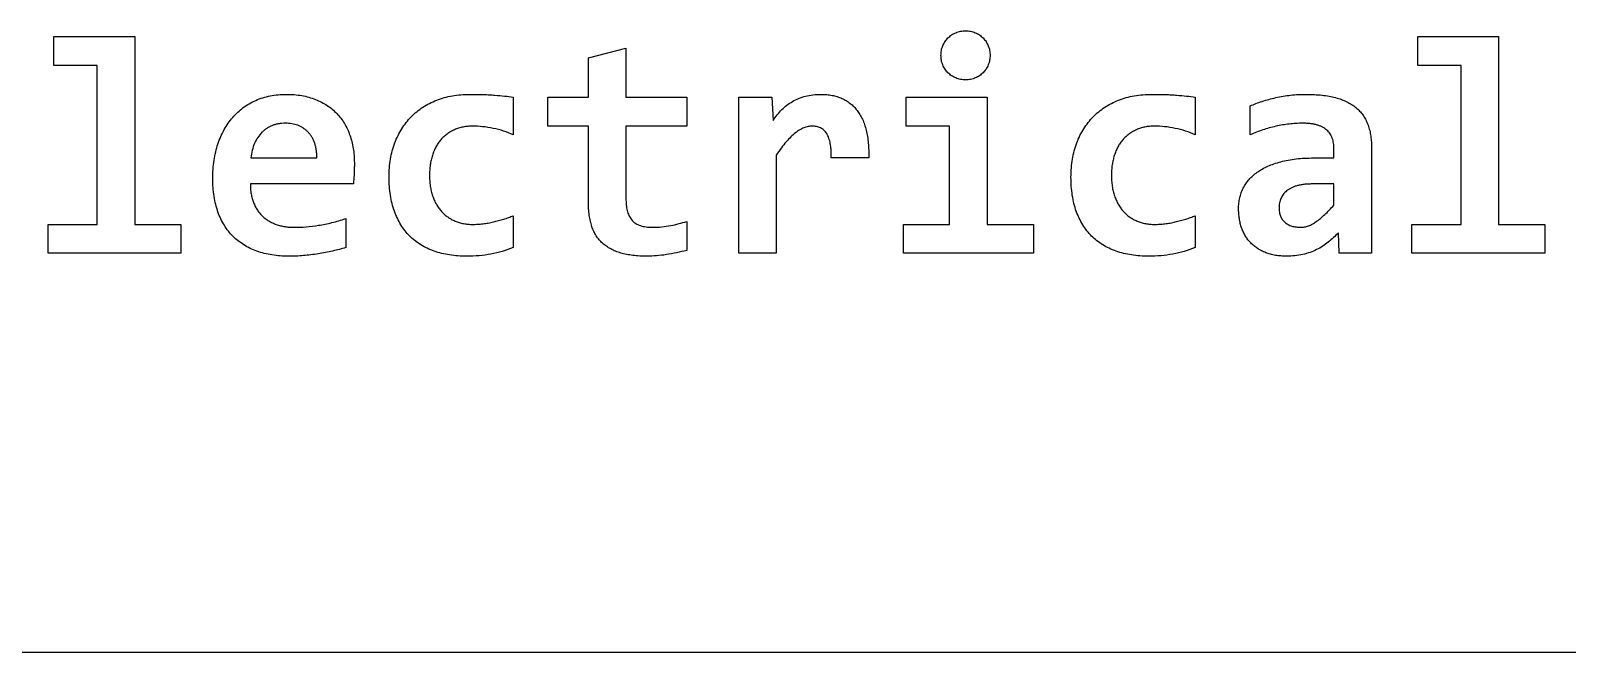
# Model space of a CAD drawing. Header units: inches. Extents: x -5.1 to 5.1, y -2.5 to 2.
# Drawn here: x -0.96 to 0.003, y -1.954 to -1.565 of the extents above; entities that cross this region are included whole.
import ezdxf

# ---------------------------------------------------------------- set-up
doc = ezdxf.new("R2010")
doc.units = ezdxf.units.IN
doc.header["$MEASUREMENT"] = 0

msp = doc.modelspace()

# ---------------------------------------------------------------- linework, layer by layer
at = {"color": 7, "linetype": 'Continuous', "lineweight": 25}
for p, q in [((-0.94565, -1.58629), (-0.94565, -1.56818)), ((-0.94565, -1.56818), (-0.89493, -1.56818)), ((-0.89493, -1.56818), (-0.89493, -1.68593)), ((-0.09058, -1.58629), (-0.09058, -1.56818)), ((-0.09058, -1.56818), (-0.03986, -1.56818)), ((-0.03986, -1.56818), (-0.03986, -1.68593)), ((-0.61051, -1.58159), (-0.58696, -1.57542)), ((-0.58696, -1.57542), (-0.58696, -1.60622)), ((-0.91848, -1.58629), (-0.94565, -1.58629)), ((-0.91848, -1.68593), (-0.91848, -1.58629)), ((-0.61051, -1.60622), (-0.61051, -1.58159)), ((-0.06341, -1.58629), (-0.09058, -1.58629)), ((-0.06341, -1.68593), (-0.06341, -1.58629)), ((-0.65761, -1.60622), (-0.65761, -1.62977)), ((-0.63587, -1.62433), (-0.63587, -1.60622)), ((-0.63587, -1.60622), (-0.61051, -1.60622)), ((-0.58696, -1.60622), (-0.54891, -1.60622)), ((-0.54891, -1.60622), (-0.54891, -1.62433)), ((-0.5163, -1.70404), (-0.5163, -1.60622)), ((-0.5163, -1.60622), (-0.4955, -1.60622)), ((-0.4955, -1.60622), (-0.49465, -1.62071)), ((-0.41123, -1.62433), (-0.41123, -1.60622)), ((-0.41123, -1.60622), (-0.36051, -1.60622)), ((-0.36051, -1.60622), (-0.36051, -1.68593)), ((-0.23007, -1.60622), (-0.23007, -1.62977)), ((-0.19565, -1.62977), (-0.19565, -1.61165)), ((-0.61051, -1.62433), (-0.63587, -1.62433)), ((-0.61051, -1.67197), (-0.61051, -1.62433)), ((-0.54891, -1.62433), (-0.58696, -1.62433)), ((-0.58696, -1.62433), (-0.58696, -1.67067)), ((-0.38406, -1.62433), (-0.41123, -1.62433)), ((-0.38406, -1.68593), (-0.38406, -1.62433)), ((-0.11957, -1.63744), (-0.11957, -1.70404)), ((-0.82207, -1.64426), (-0.7808, -1.64426)), ((-0.49275, -1.64245), (-0.49275, -1.70404)), ((-0.43478, -1.64426), (-0.45833, -1.64426)), ((-0.15568, -1.64426), (-0.14312, -1.64426)), ((-0.14312, -1.64426), (-0.14312, -1.63852)), ((-0.75784, -1.66057), (-0.82246, -1.66057)), ((-0.14312, -1.66057), (-0.15676, -1.66057)), ((-0.14312, -1.67381), (-0.14312, -1.66057)), ((-0.76268, -1.68231), (-0.76268, -1.70042)), ((-0.65761, -1.68049), (-0.65761, -1.70042)), ((-0.54891, -1.68412), (-0.54891, -1.70223)), ((-0.23007, -1.68049), (-0.23007, -1.70042)), ((-0.94928, -1.70404), (-0.94928, -1.68593)), ((-0.94928, -1.68593), (-0.91848, -1.68593)), ((-0.89493, -1.68593), (-0.86594, -1.68593)), ((-0.86594, -1.68593), (-0.86594, -1.70404)), ((-0.41304, -1.70404), (-0.41304, -1.68593)), ((-0.41304, -1.68593), (-0.38406, -1.68593)), ((-0.36051, -1.68593), (-0.33152, -1.68593)), ((-0.33152, -1.68593), (-0.33152, -1.70404)), ((-0.13978, -1.70404), (-0.14034, -1.69117)), ((-0.0942, -1.70404), (-0.0942, -1.68593)), ((-0.0942, -1.68593), (-0.06341, -1.68593)), ((-0.03986, -1.68593), (-0.01087, -1.68593)), ((-0.01087, -1.68593), (-0.01087, -1.70404)), ((-0.86594, -1.70404), (-0.94928, -1.70404)), ((-0.49275, -1.70404), (-0.5163, -1.70404)), ((-0.33152, -1.70404), (-0.41304, -1.70404)), ((-0.11957, -1.70404), (-0.13978, -1.70404)), ((-0.01087, -1.70404), (-0.0942, -1.70404)), ((-5.11811, -1.95404), (5.11811, -1.95404))]:
    msp.add_line(p, q, dxfattribs=at)
for points, knots in [([(-0.38949, -1.58001), (-0.38944, -1.57896), (-0.38935, -1.57691), (-0.38842, -1.57398), (-0.38703, -1.57133), (-0.38517, -1.569), (-0.38286, -1.5671), (-0.38018, -1.56567), (-0.3772, -1.56473), (-0.3751, -1.56461), (-0.37404, -1.56455)], [0, 0, 0, 0, 0.128577, 0.252675, 0.375042, 0.495938, 0.618304, 0.741218, 0.868996, 1, 1, 1, 1]), ([(-0.37404, -1.56455), (-0.37297, -1.56461), (-0.3709, -1.56472), (-0.36796, -1.56569), (-0.3653, -1.56708), (-0.36305, -1.56903), (-0.36115, -1.57132), (-0.35977, -1.57399), (-0.35884, -1.57691), (-0.35874, -1.57896), (-0.3587, -1.58001)], [0, 0, 0, 0, 0.131581, 0.256572, 0.380027, 0.501141, 0.623305, 0.746211, 0.870857, 1, 1, 1, 1]), ([(-0.37404, -1.59535), (-0.3751, -1.59529), (-0.3772, -1.59516), (-0.3802, -1.59428), (-0.38284, -1.59279), (-0.38518, -1.59096), (-0.38704, -1.58865), (-0.38842, -1.586), (-0.38935, -1.58309), (-0.38944, -1.58104), (-0.38949, -1.58001)], [0, 0, 0, 0, 0.13144, 0.259307, 0.383187, 0.504485, 0.624874, 0.747648, 0.872159, 1, 1, 1, 1]), ([(-0.3587, -1.58001), (-0.35874, -1.58104), (-0.35884, -1.58309), (-0.35977, -1.586), (-0.36115, -1.58866), (-0.36304, -1.59093), (-0.36533, -1.59281), (-0.36794, -1.59426), (-0.3709, -1.59517), (-0.37297, -1.59529), (-0.37404, -1.59535)], [0, 0, 0, 0, 0.12841, 0.253475, 0.376795, 0.498463, 0.61848, 0.74291, 0.867976, 1, 1, 1, 1]), ([(-0.84601, -1.65708), (-0.84598, -1.65515), (-0.84591, -1.65136), (-0.84527, -1.64582), (-0.84426, -1.64056), (-0.84286, -1.63557), (-0.84103, -1.63089), (-0.8389, -1.62653), (-0.83641, -1.62252), (-0.83358, -1.61887), (-0.83044, -1.61555), (-0.82692, -1.6127), (-0.82314, -1.61017), (-0.81901, -1.60812), (-0.81462, -1.60643), (-0.80995, -1.60525), (-0.80505, -1.60452), (-0.8017, -1.60445), (-0.79999, -1.60441)], [0, 0, 0, 0, 0.0737521, 0.1443105, 0.2120763, 0.2778625, 0.3414959, 0.4032435, 0.4625093, 0.5211965, 0.5789241, 0.636149, 0.6934902, 0.7518604, 0.8114927, 0.872363, 0.9348567, 1, 1, 1, 1]), ([(-0.79999, -1.60441), (-0.79831, -1.60444), (-0.79503, -1.60452), (-0.79026, -1.60511), (-0.7858, -1.60613), (-0.78163, -1.60752), (-0.77779, -1.60928), (-0.77424, -1.61131), (-0.77105, -1.61371), (-0.76818, -1.61642), (-0.76562, -1.6194), (-0.7634, -1.62267), (-0.76154, -1.62623), (-0.75997, -1.63003), (-0.75876, -1.63406), (-0.75789, -1.6383), (-0.75733, -1.64273), (-0.75728, -1.64575), (-0.75725, -1.64729)], [0, 0, 0, 0, 0.073662, 0.143673, 0.210279, 0.273961, 0.335767, 0.39506, 0.452951, 0.510288, 0.567474, 0.624934, 0.683386, 0.743283, 0.804635, 0.867567, 0.932552, 1, 1, 1, 1]), ([(-0.73551, -1.65621), (-0.73547, -1.65428), (-0.73539, -1.65052), (-0.73469, -1.64501), (-0.73357, -1.63979), (-0.73198, -1.63485), (-0.72997, -1.63024), (-0.72759, -1.62595), (-0.72479, -1.62204), (-0.72167, -1.61844), (-0.71818, -1.61522), (-0.71431, -1.61244), (-0.71014, -1.60999), (-0.70563, -1.608), (-0.70084, -1.60637), (-0.69575, -1.60522), (-0.6904, -1.60453), (-0.68674, -1.60445), (-0.68487, -1.60441)], [0, 0, 0, 0, 0.070791, 0.138228, 0.20352, 0.266901, 0.32855, 0.388162, 0.446852, 0.504848, 0.562764, 0.621093, 0.679673, 0.740052, 0.801896, 0.865571, 0.931288, 1, 1, 1, 1]), ([(-0.68487, -1.60441), (-0.68337, -1.60441), (-0.68049, -1.60442), (-0.67636, -1.6045), (-0.67262, -1.60467), (-0.66822, -1.60497), (-0.66324, -1.6054), (-0.65942, -1.60596), (-0.65761, -1.60622)], [0, 0, 0, 0, 0.1645792, 0.3157311, 0.4525012, 0.5759524, 0.7994529, 1, 1, 1, 1]), ([(-0.49465, -1.62071), (-0.49383, -1.61951), (-0.4922, -1.61715), (-0.48934, -1.61395), (-0.48616, -1.61115), (-0.48261, -1.60879), (-0.47871, -1.60682), (-0.47437, -1.60546), (-0.46964, -1.60454), (-0.46633, -1.60445), (-0.46462, -1.60441)], [0, 0, 0, 0, 0.121853, 0.240635, 0.358368, 0.476412, 0.59741, 0.722998, 0.856592, 1, 1, 1, 1]), ([(-0.46462, -1.60441), (-0.46343, -1.60444), (-0.46111, -1.60452), (-0.45774, -1.60495), (-0.45459, -1.6058), (-0.45162, -1.60688), (-0.44888, -1.60832), (-0.44636, -1.61004), (-0.44405, -1.61208), (-0.44203, -1.61445), (-0.44019, -1.61709), (-0.43863, -1.62007), (-0.43734, -1.62336), (-0.4363, -1.62698), (-0.43552, -1.63089), (-0.43498, -1.63509), (-0.43473, -1.63958), (-0.43476, -1.64267), (-0.43478, -1.64426)], [0, 0, 0, 0, 0.062792, 0.122069, 0.179178, 0.234468, 0.288349, 0.342059, 0.395304, 0.449999, 0.506196, 0.56476, 0.626877, 0.692725, 0.762819, 0.837096, 0.915874, 1, 1, 1, 1]), ([(-0.30797, -1.65621), (-0.30793, -1.65428), (-0.30785, -1.65052), (-0.30715, -1.64501), (-0.30603, -1.63979), (-0.30444, -1.63485), (-0.30243, -1.63024), (-0.30005, -1.62595), (-0.29726, -1.62204), (-0.29414, -1.61844), (-0.29064, -1.61522), (-0.28678, -1.61244), (-0.28261, -1.60999), (-0.2781, -1.608), (-0.2733, -1.60637), (-0.26822, -1.60522), (-0.26286, -1.60453), (-0.2592, -1.60445), (-0.25733, -1.60441)], [0, 0, 0, 0, 0.070791, 0.138228, 0.20352, 0.266901, 0.32855, 0.388162, 0.446852, 0.504848, 0.562764, 0.621093, 0.679673, 0.740052, 0.801896, 0.865571, 0.931288, 1, 1, 1, 1]), ([(-0.25733, -1.60441), (-0.25583, -1.60441), (-0.25295, -1.60442), (-0.24883, -1.6045), (-0.24508, -1.60467), (-0.24068, -1.60497), (-0.23571, -1.6054), (-0.23188, -1.60596), (-0.23007, -1.60622)], [0, 0, 0, 0, 0.1645792, 0.3157311, 0.4525012, 0.5759524, 0.7994529, 1, 1, 1, 1]), ([(-0.19565, -1.61165), (-0.19445, -1.61114), (-0.19199, -1.61008), (-0.18808, -1.60875), (-0.18394, -1.60749), (-0.17953, -1.60643), (-0.17495, -1.60552), (-0.17025, -1.60486), (-0.16546, -1.6045), (-0.16223, -1.60444), (-0.16061, -1.60441)], [0, 0, 0, 0, 0.10883, 0.222866, 0.343406, 0.469536, 0.600027, 0.731675, 0.864827, 1, 1, 1, 1]), ([(-0.16061, -1.60441), (-0.15887, -1.60444), (-0.15553, -1.6045), (-0.15069, -1.60485), (-0.14625, -1.60549), (-0.14217, -1.6064), (-0.13845, -1.60755), (-0.13507, -1.60897), (-0.13204, -1.61066), (-0.12934, -1.6126), (-0.12697, -1.61479), (-0.12493, -1.61725), (-0.12326, -1.62), (-0.12189, -1.62299), (-0.12086, -1.62624), (-0.12009, -1.62975), (-0.11964, -1.63351), (-0.11959, -1.63611), (-0.11957, -1.63744)], [0, 0, 0, 0, 0.08611, 0.165871, 0.240102, 0.308654, 0.37287, 0.432823, 0.490212, 0.544487, 0.597452, 0.649623, 0.702337, 0.756347, 0.812417, 0.871328, 0.933996, 1, 1, 1, 1]), ([(-0.80044, -1.62252), (-0.80118, -1.62253), (-0.80262, -1.62256), (-0.80472, -1.62287), (-0.80673, -1.62327), (-0.80863, -1.6239), (-0.81043, -1.62473), (-0.81216, -1.62569), (-0.81374, -1.62687), (-0.81576, -1.62864), (-0.81797, -1.63131), (-0.81995, -1.63512), (-0.82143, -1.63947), (-0.82185, -1.64262), (-0.82207, -1.64426)], [0, 0, 0, 0, 0.064899, 0.126984, 0.186505, 0.245137, 0.303557, 0.360895, 0.4186, 0.477496, 0.597363, 0.720855, 0.854156, 1, 1, 1, 1]), ([(-0.7808, -1.64426), (-0.7808, -1.64337), (-0.78081, -1.64163), (-0.78106, -1.63912), (-0.78154, -1.63679), (-0.78222, -1.63463), (-0.78307, -1.63265), (-0.78407, -1.63085), (-0.78519, -1.62922), (-0.78648, -1.6278), (-0.78789, -1.62654), (-0.7894, -1.62544), (-0.79104, -1.62453), (-0.79336, -1.62355), (-0.7965, -1.62268), (-0.79911, -1.62258), (-0.80044, -1.62252)], [0, 0, 0, 0, 0.08106, 0.156523, 0.227963, 0.295953, 0.360921, 0.422402, 0.481806, 0.539191, 0.595372, 0.652196, 0.70796, 0.764528, 0.880201, 1, 1, 1, 1]), ([(-0.68308, -1.62433), (-0.68412, -1.62436), (-0.68615, -1.62441), (-0.6891, -1.62485), (-0.6919, -1.62554), (-0.69451, -1.62656), (-0.69697, -1.62775), (-0.69918, -1.62926), (-0.70125, -1.63092), (-0.70308, -1.63285), (-0.7047, -1.635), (-0.70616, -1.63733), (-0.70737, -1.6399), (-0.70838, -1.64266), (-0.70918, -1.64559), (-0.70973, -1.64867), (-0.71008, -1.6519), (-0.71012, -1.65409), (-0.71014, -1.65522)], [0, 0, 0, 0, 0.067267, 0.130852, 0.193228, 0.253359, 0.312096, 0.369364, 0.426228, 0.483694, 0.541241, 0.600231, 0.661164, 0.724942, 0.790147, 0.857845, 0.927264, 1, 1, 1, 1]), ([(-0.65761, -1.62977), (-0.65961, -1.62894), (-0.6637, -1.62726), (-0.67018, -1.62568), (-0.67667, -1.62453), (-0.68099, -1.6244), (-0.68308, -1.62433)], [0, 0, 0, 0, 0.247425, 0.505099, 0.761046, 1, 1, 1, 1]), ([(-0.47019, -1.62433), (-0.47106, -1.62438), (-0.47284, -1.62449), (-0.47551, -1.62534), (-0.47818, -1.62671), (-0.48095, -1.62857), (-0.48373, -1.63112), (-0.48668, -1.63424), (-0.48972, -1.63809), (-0.4917, -1.64094), (-0.49275, -1.64245)], [0, 0, 0, 0, 0.0862701, 0.1778986, 0.2770475, 0.3864233, 0.5100546, 0.6528699, 0.8159725, 1, 1, 1, 1]), ([(-0.45833, -1.64426), (-0.45832, -1.6434), (-0.45829, -1.64176), (-0.45833, -1.63939), (-0.45853, -1.63722), (-0.45894, -1.63469), (-0.45961, -1.63188), (-0.46098, -1.62906), (-0.46273, -1.62684), (-0.46494, -1.62537), (-0.46747, -1.62448), (-0.46926, -1.62438), (-0.47019, -1.62433)], [0, 0, 0, 0, 0.097678, 0.186789, 0.269775, 0.344769, 0.479105, 0.59623, 0.699162, 0.796509, 0.894269, 1, 1, 1, 1]), ([(-0.25555, -1.62433), (-0.25659, -1.62436), (-0.25861, -1.62441), (-0.26157, -1.62485), (-0.26437, -1.62554), (-0.26698, -1.62656), (-0.26943, -1.62775), (-0.27164, -1.62926), (-0.27371, -1.63092), (-0.27554, -1.63285), (-0.27716, -1.635), (-0.27863, -1.63733), (-0.27983, -1.6399), (-0.28084, -1.64266), (-0.28164, -1.64559), (-0.2822, -1.64867), (-0.28255, -1.6519), (-0.28259, -1.65409), (-0.28261, -1.65522)], [0, 0, 0, 0, 0.067267, 0.130852, 0.193228, 0.253359, 0.312096, 0.369364, 0.426228, 0.483694, 0.541241, 0.600231, 0.661164, 0.724942, 0.790147, 0.857845, 0.927264, 1, 1, 1, 1]), ([(-0.23007, -1.62977), (-0.23207, -1.62894), (-0.23616, -1.62726), (-0.24264, -1.62568), (-0.24913, -1.62453), (-0.25346, -1.6244), (-0.25555, -1.62433)], [0, 0, 0, 0, 0.247425, 0.505099, 0.761046, 1, 1, 1, 1]), ([(-0.16268, -1.62252), (-0.16409, -1.62254), (-0.16693, -1.62258), (-0.17116, -1.62297), (-0.17538, -1.62355), (-0.18093, -1.62471), (-0.18779, -1.62654), (-0.19303, -1.62869), (-0.19565, -1.62977)], [0, 0, 0, 0, 0.124932, 0.250287, 0.374744, 0.500472, 0.750137, 1, 1, 1, 1]), ([(-0.14312, -1.63852), (-0.14316, -1.63735), (-0.14324, -1.6351), (-0.14404, -1.63191), (-0.1454, -1.62908), (-0.14712, -1.62712), (-0.14879, -1.62586), (-0.1502, -1.62496), (-0.15183, -1.62425), (-0.1536, -1.62361), (-0.15557, -1.62309), (-0.15775, -1.62279), (-0.16014, -1.62253), (-0.16181, -1.62253), (-0.16268, -1.62252)], [0, 0, 0, 0, 0.120643, 0.232628, 0.338498, 0.443865, 0.49826, 0.555809, 0.617095, 0.68145, 0.751207, 0.827439, 0.909982, 1, 1, 1, 1]), ([(-0.2029, -1.67591), (-0.20287, -1.67478), (-0.20282, -1.67256), (-0.20221, -1.66932), (-0.20135, -1.6662), (-0.20007, -1.66322), (-0.19841, -1.6604), (-0.19641, -1.65775), (-0.19398, -1.65536), (-0.1912, -1.65314), (-0.18803, -1.65117), (-0.18452, -1.64938), (-0.18063, -1.64786), (-0.17638, -1.64656), (-0.17175, -1.6455), (-0.16673, -1.6448), (-0.16134, -1.64433), (-0.15761, -1.64428), (-0.15568, -1.64426)], [0, 0, 0, 0, 0.052896, 0.104278, 0.154586, 0.205301, 0.256238, 0.30818, 0.360918, 0.416522, 0.47478, 0.536526, 0.601487, 0.671138, 0.745341, 0.824762, 0.909409, 1, 1, 1, 1]), ([(-0.75725, -1.64729), (-0.75725, -1.6482), (-0.75726, -1.65025), (-0.75739, -1.65354), (-0.75752, -1.65706), (-0.75774, -1.65943), (-0.75784, -1.66057)], [0, 0, 0, 0, 0.204431, 0.464354, 0.741467, 1, 1, 1, 1]), ([(-0.68676, -1.70586), (-0.68862, -1.70582), (-0.69223, -1.70575), (-0.69751, -1.70515), (-0.70249, -1.70416), (-0.70717, -1.70279), (-0.71153, -1.70099), (-0.71557, -1.69882), (-0.71924, -1.69621), (-0.72262, -1.69328), (-0.72555, -1.68989), (-0.7282, -1.6862), (-0.73039, -1.68208), (-0.73227, -1.67763), (-0.73376, -1.67278), (-0.73472, -1.66757), (-0.73542, -1.66201), (-0.73548, -1.65818), (-0.73551, -1.65621)], [0, 0, 0, 0, 0.07011, 0.137022, 0.200819, 0.262348, 0.321497, 0.379241, 0.435674, 0.491901, 0.548128, 0.605059, 0.663602, 0.724483, 0.788033, 0.855055, 0.925246, 1, 1, 1, 1]), ([(-0.71014, -1.65522), (-0.71013, -1.65638), (-0.71009, -1.65865), (-0.70972, -1.66197), (-0.70909, -1.6651), (-0.70825, -1.66805), (-0.70717, -1.67079), (-0.7059, -1.67334), (-0.70439, -1.67565), (-0.70272, -1.67777), (-0.70084, -1.67965), (-0.69877, -1.6813), (-0.6965, -1.68268), (-0.69411, -1.6839), (-0.69151, -1.68479), (-0.68878, -1.68544), (-0.68591, -1.68585), (-0.68394, -1.6859), (-0.68294, -1.68593)], [0, 0, 0, 0, 0.0752691, 0.1472692, 0.2158798, 0.282082, 0.3457993, 0.406796, 0.4665129, 0.5243976, 0.5814851, 0.6385104, 0.6953681, 0.7533561, 0.8123545, 0.8727317, 0.9350961, 1, 1, 1, 1]), ([(-0.25923, -1.70586), (-0.26108, -1.70582), (-0.2647, -1.70575), (-0.26997, -1.70515), (-0.27495, -1.70416), (-0.27963, -1.70279), (-0.284, -1.70099), (-0.28804, -1.69882), (-0.29171, -1.69621), (-0.29508, -1.69328), (-0.29802, -1.68989), (-0.30066, -1.6862), (-0.30285, -1.68208), (-0.30473, -1.67763), (-0.30622, -1.67278), (-0.30719, -1.66757), (-0.30789, -1.66201), (-0.30794, -1.65818), (-0.30797, -1.65621)], [0, 0, 0, 0, 0.07011, 0.137022, 0.200819, 0.262348, 0.321497, 0.379241, 0.435674, 0.491901, 0.548128, 0.605059, 0.663602, 0.724483, 0.788033, 0.855055, 0.925246, 1, 1, 1, 1]), ([(-0.28261, -1.65522), (-0.28259, -1.65638), (-0.28255, -1.65865), (-0.28218, -1.66197), (-0.28155, -1.6651), (-0.28071, -1.66805), (-0.27964, -1.67079), (-0.27836, -1.67334), (-0.27686, -1.67565), (-0.27518, -1.67777), (-0.2733, -1.67965), (-0.27124, -1.6813), (-0.26897, -1.68268), (-0.26657, -1.6839), (-0.26397, -1.68479), (-0.26124, -1.68544), (-0.25837, -1.68585), (-0.25641, -1.6859), (-0.25541, -1.68593)], [0, 0, 0, 0, 0.075269, 0.147269, 0.21588, 0.282082, 0.345799, 0.406796, 0.466513, 0.524398, 0.581485, 0.63851, 0.695368, 0.753356, 0.812355, 0.872732, 0.935096, 1, 1, 1, 1]), ([(-0.79835, -1.70586), (-0.80016, -1.70582), (-0.80369, -1.70575), (-0.80885, -1.70513), (-0.81373, -1.7042), (-0.81831, -1.70281), (-0.82257, -1.70103), (-0.82651, -1.69886), (-0.83012, -1.69633), (-0.8334, -1.69344), (-0.83631, -1.69014), (-0.83885, -1.68648), (-0.84105, -1.68246), (-0.84286, -1.67808), (-0.84427, -1.67333), (-0.84528, -1.66823), (-0.84592, -1.66278), (-0.84598, -1.65902), (-0.84601, -1.65708)], [0, 0, 0, 0, 0.070101, 0.136585, 0.200557, 0.261961, 0.321323, 0.378806, 0.43539, 0.491476, 0.547563, 0.604954, 0.663572, 0.724421, 0.788026, 0.854645, 0.925158, 1, 1, 1, 1]), ([(-0.82246, -1.66057), (-0.82245, -1.66164), (-0.82242, -1.66374), (-0.82199, -1.66677), (-0.82143, -1.66963), (-0.82054, -1.67226), (-0.81942, -1.67469), (-0.81813, -1.67693), (-0.81662, -1.67896), (-0.81491, -1.68078), (-0.81301, -1.68241), (-0.81089, -1.68379), (-0.80863, -1.68502), (-0.80617, -1.686), (-0.80357, -1.68681), (-0.80082, -1.68732), (-0.79793, -1.68768), (-0.79596, -1.68772), (-0.79495, -1.68774)], [0, 0, 0, 0, 0.073706, 0.143432, 0.209456, 0.272798, 0.333225, 0.392293, 0.449542, 0.506226, 0.563065, 0.620411, 0.679097, 0.739091, 0.801228, 0.865095, 0.930814, 1, 1, 1, 1]), ([(-0.15676, -1.66057), (-0.15767, -1.66059), (-0.15941, -1.66063), (-0.16194, -1.66079), (-0.16424, -1.66122), (-0.16633, -1.66171), (-0.16823, -1.66233), (-0.16992, -1.6631), (-0.17144, -1.66395), (-0.17319, -1.6652), (-0.17497, -1.66706), (-0.1765, -1.66961), (-0.17738, -1.67244), (-0.17748, -1.67438), (-0.17754, -1.67537)], [0, 0, 0, 0, 0.0945564, 0.1824459, 0.2633713, 0.3383472, 0.4068377, 0.4716118, 0.5315683, 0.5886768, 0.6952057, 0.797184, 0.8971417, 1, 1, 1, 1]), ([(-0.57374, -1.70586), (-0.57528, -1.70584), (-0.57826, -1.70581), (-0.58256, -1.7054), (-0.58653, -1.7048), (-0.59018, -1.70392), (-0.59352, -1.7028), (-0.59654, -1.70137), (-0.59928, -1.6997), (-0.60171, -1.69776), (-0.60386, -1.69554), (-0.60567, -1.69302), (-0.60723, -1.69025), (-0.60843, -1.68716), (-0.60936, -1.68379), (-0.61003, -1.68012), (-0.61043, -1.67614), (-0.61048, -1.6734), (-0.61051, -1.67197)], [0, 0, 0, 0, 0.0798756, 0.1546535, 0.2240793, 0.2885976, 0.3491715, 0.4065865, 0.4617875, 0.5151132, 0.5681229, 0.6214283, 0.6758146, 0.7327617, 0.7927863, 0.8575478, 0.9259866, 1, 1, 1, 1]), ([(-0.58696, -1.67067), (-0.58691, -1.672), (-0.58681, -1.67449), (-0.58614, -1.678), (-0.5849, -1.68099), (-0.58349, -1.68311), (-0.58208, -1.6845), (-0.58083, -1.68533), (-0.57948, -1.68613), (-0.57792, -1.68669), (-0.57622, -1.6872), (-0.57435, -1.68747), (-0.57233, -1.68773), (-0.57093, -1.68774), (-0.5702, -1.68774)], [0, 0, 0, 0, 0.1438055, 0.2714623, 0.3858755, 0.4927825, 0.5457002, 0.5994453, 0.6558985, 0.7152904, 0.7792155, 0.847803, 0.9210433, 1, 1, 1, 1]), ([(-0.17289, -1.70586), (-0.17408, -1.70583), (-0.1764, -1.70577), (-0.17977, -1.70538), (-0.18292, -1.7047), (-0.18584, -1.70374), (-0.18853, -1.70252), (-0.191, -1.70109), (-0.19323, -1.69945), (-0.19527, -1.6976), (-0.19704, -1.69552), (-0.19863, -1.69328), (-0.19992, -1.69078), (-0.20104, -1.68812), (-0.20187, -1.68527), (-0.20246, -1.68227), (-0.20284, -1.67914), (-0.20288, -1.67699), (-0.2029, -1.67591)], [0, 0, 0, 0, 0.074301, 0.144903, 0.211243, 0.275155, 0.336599, 0.395214, 0.452962, 0.509681, 0.566498, 0.623217, 0.681205, 0.74117, 0.803252, 0.866346, 0.932198, 1, 1, 1, 1]), ([(-0.17754, -1.67537), (-0.1775, -1.67632), (-0.17742, -1.67813), (-0.17674, -1.68068), (-0.17556, -1.68285), (-0.17393, -1.68466), (-0.17189, -1.68604), (-0.16951, -1.68704), (-0.16681, -1.68764), (-0.1649, -1.68771), (-0.16389, -1.68774)], [0, 0, 0, 0, 0.135837, 0.259345, 0.375082, 0.488208, 0.605018, 0.725741, 0.856158, 1, 1, 1, 1]), ([(-0.16389, -1.68774), (-0.1631, -1.6877), (-0.16148, -1.6876), (-0.15905, -1.68686), (-0.15656, -1.68576), (-0.15407, -1.68412), (-0.1515, -1.68208), (-0.14878, -1.67971), (-0.14595, -1.67692), (-0.14409, -1.67488), (-0.14312, -1.67381)], [0, 0, 0, 0, 0.091915, 0.189274, 0.294369, 0.409347, 0.536575, 0.677187, 0.831525, 1, 1, 1, 1]), ([(-0.79495, -1.68774), (-0.79248, -1.68768), (-0.78735, -1.68755), (-0.78087, -1.6867), (-0.77547, -1.68576), (-0.77126, -1.68482), (-0.76699, -1.68365), (-0.76413, -1.68276), (-0.76268, -1.68231)], [0, 0, 0, 0, 0.225924, 0.468073, 0.595837, 0.726477, 0.861281, 1, 1, 1, 1]), ([(-0.68294, -1.68593), (-0.68192, -1.6859), (-0.67983, -1.68585), (-0.67664, -1.68556), (-0.67337, -1.68509), (-0.67008, -1.6844), (-0.66684, -1.68356), (-0.66362, -1.68268), (-0.66055, -1.68164), (-0.65857, -1.68087), (-0.65761, -1.68049)], [0, 0, 0, 0, 0.117412, 0.240656, 0.369101, 0.497793, 0.626641, 0.755278, 0.881363, 1, 1, 1, 1]), ([(-0.5702, -1.68774), (-0.56829, -1.68769), (-0.56451, -1.68758), (-0.55899, -1.68671), (-0.5538, -1.68554), (-0.55049, -1.68458), (-0.54891, -1.68412)], [0, 0, 0, 0, 0.264198, 0.523022, 0.772113, 1, 1, 1, 1]), ([(-0.25541, -1.68593), (-0.25439, -1.6859), (-0.2523, -1.68585), (-0.2491, -1.68556), (-0.24583, -1.68509), (-0.24255, -1.6844), (-0.2393, -1.68356), (-0.23608, -1.68268), (-0.23301, -1.68164), (-0.23103, -1.68087), (-0.23007, -1.68049)], [0, 0, 0, 0, 0.117412, 0.240656, 0.369101, 0.497793, 0.626641, 0.755278, 0.881363, 1, 1, 1, 1]), ([(-0.14034, -1.69117), (-0.14136, -1.6922), (-0.14338, -1.69426), (-0.14664, -1.6971), (-0.15014, -1.69966), (-0.15398, -1.70182), (-0.15817, -1.70355), (-0.1627, -1.7049), (-0.16767, -1.7057), (-0.17111, -1.7058), (-0.17289, -1.70586)], [0, 0, 0, 0, 0.117844, 0.234884, 0.351483, 0.470463, 0.591983, 0.720054, 0.854646, 1, 1, 1, 1]), ([(-0.76268, -1.70042), (-0.76398, -1.70081), (-0.76668, -1.70162), (-0.77091, -1.70264), (-0.77535, -1.70352), (-0.77991, -1.70436), (-0.78454, -1.70505), (-0.7892, -1.70551), (-0.7938, -1.70581), (-0.79685, -1.70584), (-0.79835, -1.70586)], [0, 0, 0, 0, 0.112347, 0.233911, 0.359963, 0.487879, 0.61748, 0.747959, 0.875652, 1, 1, 1, 1]), ([(-0.65761, -1.70042), (-0.65989, -1.70127), (-0.66445, -1.70298), (-0.67165, -1.70465), (-0.67911, -1.70566), (-0.68418, -1.70579), (-0.68676, -1.70586)], [0, 0, 0, 0, 0.244231, 0.489987, 0.740755, 1, 1, 1, 1]), ([(-0.54891, -1.70223), (-0.55102, -1.70274), (-0.55523, -1.70376), (-0.56155, -1.70491), (-0.56772, -1.70569), (-0.57177, -1.7058), (-0.57374, -1.70586)], [0, 0, 0, 0, 0.258847, 0.516286, 0.765649, 1, 1, 1, 1]), ([(-0.23007, -1.70042), (-0.23235, -1.70127), (-0.23692, -1.70298), (-0.24411, -1.70465), (-0.25157, -1.70566), (-0.25665, -1.70579), (-0.25923, -1.70586)], [0, 0, 0, 0, 0.244231, 0.489987, 0.740755, 1, 1, 1, 1])]:
    msp.add_open_spline(points, degree=3, knots=knots, dxfattribs=at)

doc.saveas('drawing.dxf')
